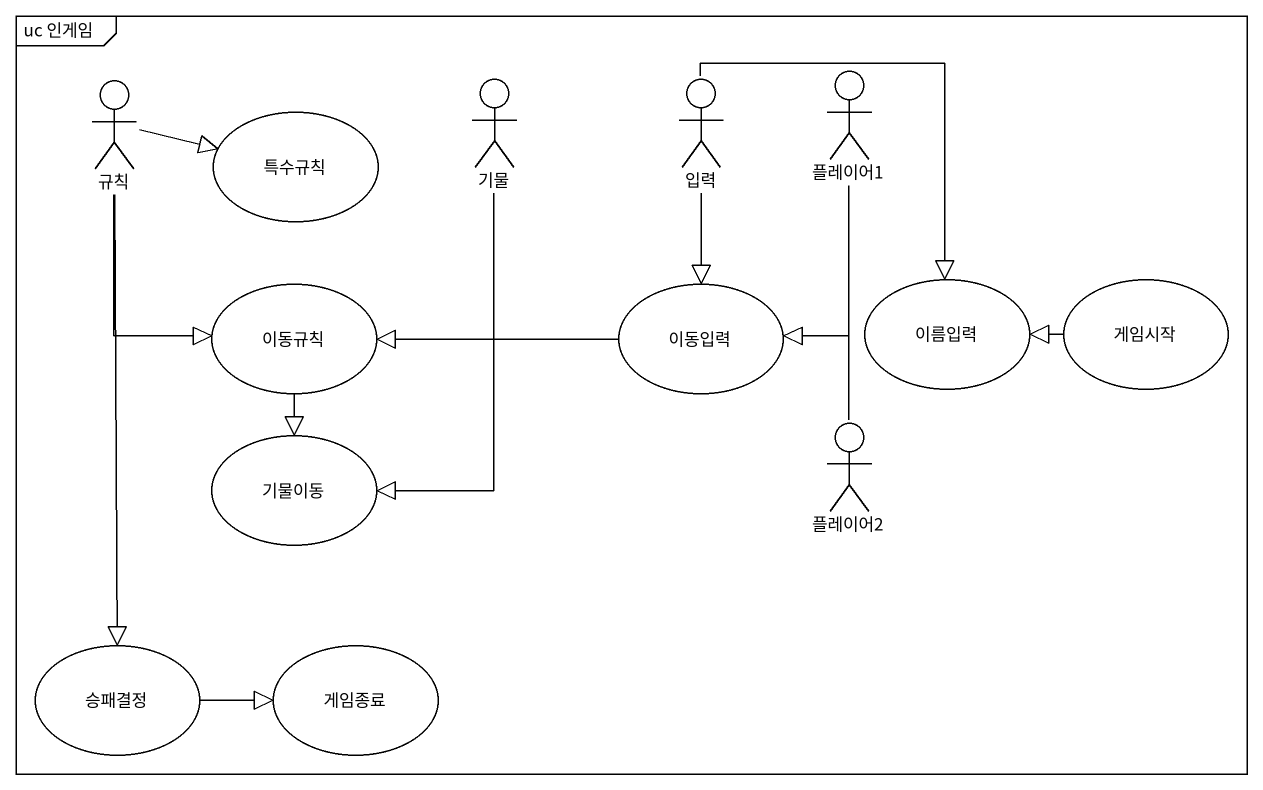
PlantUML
@startuml
mainframe uc 인게임
actor 규칙
actor 기물
actor 입력
actor 플레이어1
usecase 특수규칙
usecase 이동규칙
usecase 이동입력
usecase 이름입력
usecase 게임시작
usecase 기물이동
actor 플레이어2
usecase 승패결정
usecase 게임종료
규칙 -right-|> 특수규칙
규칙 --|> 이동규칙
규칙 --|> 승패결정
기물 --|> 기물이동
입력 --|> 이동입력
입력 --|> 이름입력
플레이어1 --|> 이동입력
이동규칙 --|> 기물이동
이동입력 -left-|> 이동규칙
게임시작 -left-|> 이름입력
플레이어2 -up-|> 이동입력
승패결정 -right-|> 게임종료
@enduml
